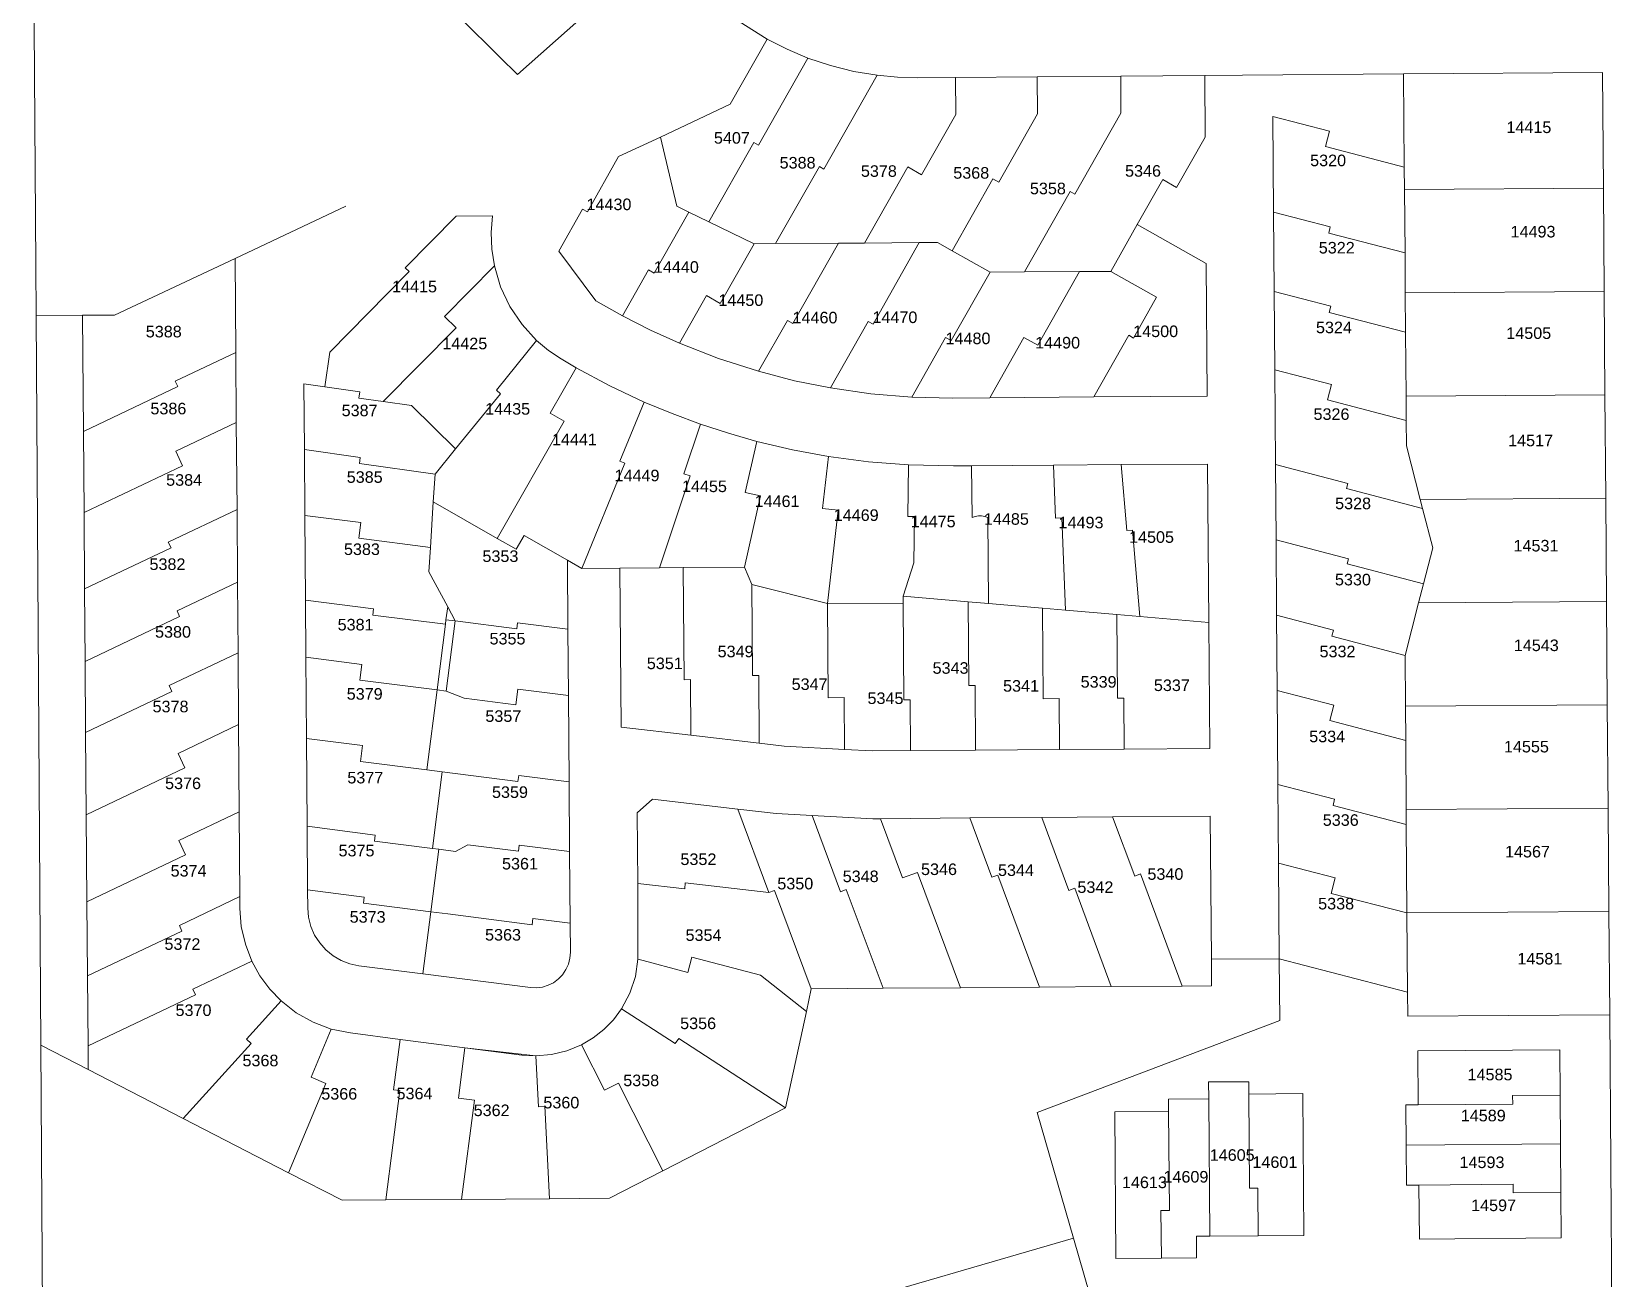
# Model space of a CAD drawing. Header units: feet. Extents: x 865220 to 2843432, y -2240498 to 970288.
# Drawn here: x 2838620 to 2839647, y 962533 to 963342 of the extents above; entities that cross this region are included whole.
import ezdxf
from ezdxf.enums import TextEntityAlignment as Align

# ---------------------------------------------------------------- set-up
doc = ezdxf.new("R2010")
doc.units = ezdxf.units.FT
doc.header["$LTSCALE"] = 0.015
doc.header["$MEASUREMENT"] = 0
doc.layers.add('Dakota County Addresses', color=7, linetype='Continuous')
doc.layers.add('Dakota County Parcels', color=7, linetype='Continuous')
doc.styles.add('Dimensions 100', font='arial.ttf')

# ---------------------------------------------------------------- blocks, each defined once
blk = doc.blocks.new('ACMAP_ANN_TEMPLATE_Dakota County Addresses')
at = {"layer": 'Dakota County Addresses', "style": 'Dimensions 100'}
blk.add_attdef('DakotaCountyAddress', text='', height=50, dxfattribs=at).set_placement((0, 0), align=Align.CENTER)

msp = doc.modelspace()

# ---------------------------------------------------------------- linework, layer by layer
at = {"layer": 'Dakota County Parcels', "lineweight": 5, "ltscale": 100}
for p, q in [((2838935.3, 963313.9), (2838975.2, 963349.2)), ((2839073.3, 963294.7), (2839097.2, 963336.9)), ((2839091.7, 963268.1), (2839123.7, 963324.6)), ((2839134.1, 963252.6), (2839168.7, 963313.5)), ((2839219.4, 963312.1), (2839272.3, 963312.5)), ((2839272.3, 963312.5), (2839326.5, 963312.9)), ((2839272.5, 963288.5), (2839272.3, 963312.5)), ((2839326.5, 963312.9), (2839381, 963313.3)), ((2839326.7, 963288.9), (2839326.5, 963312.9)), ((2839381.3, 963273.3), (2839381, 963313.3)), ((2839510, 963314.3), (2839639, 963315.2)), ((2839510.4, 963253.9), (2839510, 963314.3)), ((2839639.5, 963240.3), (2839639, 963315.2)), ((2839195, 963311.9), (2839219.4, 963312.1)), ((2839219.6, 963288.1), (2839219.4, 963312.1)), ((2839028.1, 963273.4), (2839073.3, 963294.7)), ((2839197.4, 963249), (2839219.6, 963288.1)), ((2839247.4, 963244.1), (2839272.5, 963288.5)), ((2839296.8, 963236.3), (2839326.7, 963288.9)), ((2839425.2, 963286.7), (2839462, 963277.2)), ((2839425.7, 963224.7), (2839425.2, 963286.7)), ((2839000.9, 963260.7), (2839028.1, 963273.4)), ((2839028.1, 963273.4), (2839038.8, 963228.5)), ((2839362.8, 963240.7), (2839381.3, 963273.3)), ((2839462, 963277.2), (2839459.4, 963267.2)), ((2839059.5, 963218.4), (2839088.6, 963269.8)), ((2839088.6, 963269.8), (2839091.7, 963268.1)), ((2839459.4, 963267.2), (2839510.4, 963253.9)), ((2838980.7, 963225), (2839000.9, 963260.7)), ((2839102.7, 963204.3), (2839131.1, 963254.3)), ((2839131.1, 963254.3), (2839134.1, 963252.6)), ((2839160.4, 963204.7), (2839188.4, 963254.1)), ((2839188.4, 963254.1), (2839197.4, 963249)), ((2839510.5, 963239.3), (2839510.4, 963253.9)), ((2839217.3, 963199.7), (2839243.7, 963246.2)), ((2839243.7, 963246.2), (2839247.4, 963244.1)), ((2839337.3, 963216.7), (2839353.8, 963245.8)), ((2839353.8, 963245.8), (2839362.8, 963240.7)), ((2839264.2, 963185.9), (2839293.8, 963238)), ((2839293.8, 963238), (2839296.8, 963236.3)), ((2839510.5, 963239.3), (2839639.5, 963240.3)), ((2839510.9, 963198.3), (2839510.5, 963239.3)), ((2839640, 963173.3), (2839639.5, 963240.3)), ((2838752.2, 963194.7), (2838824.1, 963228.5)), ((2838862.6, 963188.7), (2838895.6, 963222.2)), ((2838895.6, 963222.2), (2838919.2, 963222.3)), ((2838962.1, 963199.3), (2838977.6, 963226.7)), ((2838977.6, 963226.7), (2838980.7, 963225)), ((2839023.9, 963185.2), (2839046.4, 963224.8)), ((2839038.8, 963228.5), (2839046.4, 963224.8)), ((2839046.4, 963224.8), (2839059.5, 963218.4)), ((2839426, 963173.2), (2839425.7, 963224.7)), ((2839425.7, 963224.7), (2839462.4, 963215.2)), ((2839059.5, 963218.4), (2839088.8, 963204.2)), ((2839320.1, 963186.3), (2839337.3, 963216.7)), ((2839337.3, 963216.7), (2839381.9, 963191.4)), ((2839462.4, 963215.2), (2839461.4, 963211.1)), ((2839461.4, 963211.1), (2839510.9, 963198.3)), ((2839066.9, 963165.5), (2839088.8, 963204.2)), ((2839088.8, 963204.2), (2839102.7, 963204.3)), ((2839102.7, 963204.3), (2839143.6, 963204.6)), ((2839114, 963152.4), (2839143.6, 963204.6)), ((2839143.6, 963204.6), (2839160.4, 963204.7)), ((2839160.4, 963204.7), (2839195.9, 963205)), ((2839165.9, 963152), (2839195.9, 963205)), ((2839195.9, 963205), (2839207.8, 963205.1)), ((2839207.8, 963205.1), (2839217.3, 963199.7)), ((2839217.3, 963199.7), (2839241.8, 963185.8)), ((2838674.1, 963158), (2838752.2, 963194.7)), ((2838752.7, 963133.8), (2838752.2, 963194.7)), ((2838888.1, 963157.1), (2838920.4, 963189.8)), ((2838962.1, 963199.3), (2838986.2, 963167.3)), ((2839382.6, 963105.4), (2839381.9, 963191.4)), ((2839511, 963172.3), (2839510.9, 963198.3)), ((2838850.8, 963171.7), (2838865.1, 963186.2)), ((2838865.1, 963186.2), (2838862.6, 963188.7)), ((2839003.4, 963157.5), (2839020.3, 963187.2)), ((2839020.3, 963187.2), (2839023.9, 963185.2)), ((2839216.6, 963141.4), (2839241.8, 963185.8)), ((2839241.8, 963185.8), (2839264.2, 963185.9)), ((2839264.2, 963185.9), (2839299.9, 963186.2)), ((2839272.8, 963138.4), (2839299.9, 963186.2)), ((2839299.9, 963186.2), (2839320.1, 963186.3)), ((2839320.1, 963186.3), (2839349.8, 963169.5)), ((2838850.8, 963171.7), (2838813.6, 963134)), ((2839040.4, 963139.7), (2839057.9, 963170.6)), ((2839057.9, 963170.6), (2839066.9, 963165.5)), ((2839334.8, 963143.1), (2839349.8, 963169.5)), ((2839426, 963173.2), (2839462.8, 963163.7)), ((2839426.4, 963122.5), (2839426, 963173.2)), ((2839511, 963172.3), (2839640, 963173.3)), ((2839511.2, 963146.8), (2839511, 963172.3)), ((2839640.5, 963106.3), (2839640, 963173.3)), ((2838986.2, 963167.3), (2839003.4, 963157.5)), ((2839461.8, 963159.6), (2839462.8, 963163.7)), ((2839461.8, 963159.6), (2839511.2, 963146.8)), ((2838623.2, 963157.7), (2838653.3, 963157.9)), ((2838626.2, 962684.6), (2838623.2, 963157.7)), ((2838653.3, 963157.9), (2838674.1, 963158)), ((2838653.9, 963082.4), (2838653.3, 963157.9)), ((2838848.3, 963101.9), (2838895.5, 963149.8)), ((2838895.5, 963149.8), (2838888.1, 963157.1)), ((2839091.7, 963121.5), (2839110.4, 963154.5)), ((2839110.4, 963154.5), (2839114, 963152.4)), ((2839138.4, 963110.7), (2839162.8, 963153.7)), ((2839162.8, 963153.7), (2839165.9, 963152)), ((2838921.7, 963109.2), (2838947.8, 963141.4)), ((2839191, 963104.8), (2839213, 963143.5)), ((2839213, 963143.5), (2839216.6, 963141.4)), ((2839241.6, 963104.3), (2839263.8, 963143.5)), ((2839263.8, 963143.5), (2839272.8, 963138.4)), ((2839309.1, 963104.9), (2839331.8, 963144.9)), ((2839331.8, 963144.9), (2839334.8, 963143.1)), ((2839511.6, 963105.3), (2839511.2, 963146.8)), ((2838713.4, 963115.2), (2838752.7, 963133.8)), ((2838753, 963088.3), (2838752.7, 963133.8)), ((2838810.5, 963111.4), (2838813.6, 963134)), ((2838963.6, 963129.5), (2838973.5, 963123.7)), ((2838956.6, 963094.3), (2838973.5, 963123.7)), ((2839426.4, 963122.5), (2839463.2, 963113)), ((2839426.9, 963061), (2839426.4, 963122.5)), ((2838653.9, 963082.4), (2838715.2, 963111.6)), ((2838715.2, 963111.6), (2838713.4, 963115.2)), ((2838796.9, 963113.3), (2838810.5, 963111.4)), ((2838797.2, 963070.8), (2838796.9, 963113.3)), ((2838810.5, 963111.4), (2838833.2, 963108.2)), ((2838833.2, 963108.2), (2838832.6, 963104.1)), ((2838924.4, 963107), (2838921.7, 963109.2)), ((2839463.2, 963113), (2839460.6, 963103)), ((2838832.6, 963104.1), (2838848.3, 963101.9)), ((2838848.3, 963101.9), (2838866.7, 963099.3)), ((2838866.7, 963099.3), (2838895.2, 963071.2)), ((2838895.2, 963071.2), (2838924.4, 963107)), ((2839001.8, 963063.2), (2839017.5, 963101.6)), ((2839191, 963104.8), (2839217.7, 963104.2)), ((2839217.7, 963104.2), (2839241.6, 963104.3)), ((2839241.6, 963104.3), (2839309.1, 963104.9)), ((2839309.1, 963104.9), (2839382.6, 963105.4)), ((2839460.6, 963103), (2839511.7, 963089.7)), ((2839511.6, 963105.3), (2839640.5, 963106.3)), ((2839511.7, 963089.7), (2839511.6, 963105.3)), ((2839641, 963039.3), (2839640.5, 963106.3)), ((2838713.8, 963069.7), (2838753, 963088.3)), ((2838753.5, 963031.9), (2838753, 963088.3)), ((2838922.1, 963013.2), (2838965.6, 963089.1)), ((2838965.6, 963089.1), (2838956.6, 963094.3)), ((2839043.3, 963055), (2839054, 963087.3)), ((2839511.8, 963073.2), (2839511.7, 963089.7)), ((2838654.3, 963029.9), (2838653.9, 963082.4)), ((2838718.2, 963060.3), (2838713.8, 963069.7)), ((2838797.5, 963028.1), (2838797.2, 963070.8)), ((2838797.2, 963070.8), (2838833.4, 963065.7)), ((2838895.2, 963071.2), (2838882, 963054.9)), ((2839083, 963043), (2839090.5, 963076.1)), ((2839133.1, 963032.6), (2839137, 963066.3)), ((2839511.8, 963073.2), (2839520.8, 963038.4)), ((2838654.3, 963029.9), (2838718.2, 963060.3)), ((2838833.4, 963065.7), (2838832.9, 963061.7)), ((2838832.9, 963061.7), (2838882, 963054.9)), ((2838977, 962993.7), (2839005, 963061.9)), ((2839005, 963061.9), (2839001.8, 963063.2)), ((2839188.5, 963027.3), (2839189, 963060.8)), ((2839189, 963060.8), (2839218, 963060.2)), ((2839218, 963060.2), (2839229.8, 963060.3)), ((2839229.8, 963060.3), (2839282.9, 963060.7)), ((2839230.1, 963026.8), (2839229.8, 963060.3)), ((2839282.9, 963060.7), (2839326.9, 963061)), ((2839284.2, 963026.3), (2839282.9, 963060.7)), ((2839326.9, 963061), (2839382.9, 963061.4)), ((2839330.6, 963018.2), (2839326.9, 963061)), ((2839383.7, 962958.7), (2839382.9, 963061.4)), ((2839426.9, 963061), (2839473.8, 963048.8)), ((2839427.3, 963012.2), (2839426.9, 963061)), ((2838882, 963054.9), (2838880.8, 963036.9)), ((2839027.5, 962994), (2839047.3, 963053.7)), ((2839047.3, 963053.7), (2839043.3, 963055)), ((2839472.9, 963045.5), (2839473.8, 963048.8)), ((2838878.9, 963007.3), (2838880.8, 963036.9)), ((2838880.8, 963036.9), (2838922.1, 963013.2)), ((2839082.5, 962994.5), (2839093, 963040.7)), ((2839083, 963043), (2839093, 963040.7)), ((2839472.9, 963045.5), (2839522.3, 963032.6)), ((2839520.8, 963038.4), (2839641, 963039.3)), ((2839520.8, 963038.4), (2839522.3, 963032.6)), ((2839641.5, 962972.3), (2839641, 963039.3)), ((2838654.6, 962980.4), (2838654.3, 963029.9)), ((2838708.9, 963010.7), (2838753.5, 963031.9)), ((2838753.8, 962984.9), (2838753.5, 963031.9)), ((2838797.5, 963028.1), (2838833.7, 963023.5)), ((2838797.9, 962973.1), (2838797.5, 963028.1)), ((2839133.1, 963032.6), (2839143.4, 963031.4)), ((2839143.4, 963031.4), (2839136.5, 962970.9)), ((2839192.7, 963027.3), (2839188.5, 963027.3)), ((2839192.3, 962997.3), (2839192.7, 963027.3)), ((2839240.8, 962971), (2839240.4, 963026.8)), ((2839288.4, 963026.4), (2839284.2, 963026.3)), ((2839290.7, 962966.7), (2839288.4, 963026.4)), ((2839522.3, 963032.6), (2839529, 963007)), ((2838833.7, 963023.5), (2838832.4, 963013.3)), ((2838934.6, 963006.1), (2838939.7, 963015)), ((2838939.7, 963015), (2838967.8, 962999)), ((2839330.6, 963018.2), (2839334.1, 963018.5)), ((2839338.9, 962962.6), (2839334.1, 963018.5)), ((2838654.6, 962980.4), (2838710.7, 963007.1)), ((2838710.7, 963007.1), (2838708.9, 963010.7)), ((2838832.4, 963013.3), (2838878.9, 963007.3)), ((2838877.9, 962991.4), (2838878.9, 963007.3)), ((2838922.1, 963013.2), (2838934.6, 963006.1)), ((2839427.3, 963012.2), (2839474.2, 963000)), ((2839427.6, 962963.3), (2839427.3, 963012.2)), ((2839529, 963007), (2839522.9, 962983.7)), ((2838968.1, 962954.4), (2838967.8, 962999)), ((2838967.8, 962999), (2838977, 962993.7)), ((2839042.9, 962994.2), (2839082.5, 962994.5)), ((2839082.5, 962994.5), (2839087.4, 962983.2)), ((2839185.4, 962975.7), (2839192.3, 962997.3)), ((2839474.2, 963000), (2839473.3, 962996.6)), ((2839473.3, 962996.6), (2839522.9, 962983.7)), ((2838714.6, 962966.2), (2838753.8, 962984.9)), ((2838754.2, 962938.9), (2838753.8, 962984.9)), ((2838877.9, 962991.4), (2838890.1, 962968.7)), ((2838977, 962993.7), (2839001.8, 962993.9)), ((2839001.8, 962993.9), (2839027.5, 962994)), ((2839002.6, 962890.8), (2839001.8, 962993.9)), ((2839027.5, 962994), (2839042.9, 962994.2)), ((2839043.5, 962921.5), (2839042.9, 962994.2)), ((2838655, 962933.4), (2838654.6, 962980.4)), ((2839087.8, 962924.3), (2839087.4, 962983.2)), ((2839087.4, 962983.2), (2839136.5, 962970.9)), ((2839185.4, 962971.2), (2839185.4, 962975.7)), ((2839185.4, 962975.7), (2839227.7, 962972.1)), ((2839519.7, 962971.4), (2839522.9, 962983.7)), ((2838716.3, 962962.6), (2838714.6, 962966.2)), ((2838798.2, 962936.1), (2838797.9, 962973.1)), ((2838797.9, 962973.1), (2838842, 962967.5)), ((2838842, 962967.5), (2838841.6, 962963.5)), ((2838841.6, 962963.5), (2838888.7, 962957.5)), ((2838889, 962960.4), (2838890.1, 962968.7)), ((2838890.1, 962968.7), (2838894.9, 962959.7)), ((2839136.5, 962970.9), (2839185.4, 962971.2)), ((2839136.9, 962909.9), (2839136.5, 962970.9)), ((2839185.9, 962908.5), (2839185.4, 962971.2)), ((2839227.7, 962972.1), (2839240.8, 962971)), ((2839228.1, 962917.9), (2839227.7, 962972.1)), ((2839240.8, 962971), (2839275.9, 962968)), ((2839276.3, 962909.2), (2839275.9, 962968)), ((2839275.9, 962968), (2839290.7, 962966.7)), ((2839290.7, 962966.7), (2839324.1, 962963.8)), ((2839324.5, 962909.6), (2839324.1, 962963.8)), ((2839324.1, 962963.8), (2839338.9, 962962.6)), ((2839510.9, 962937.3), (2839519.7, 962971.4)), ((2839519.7, 962971.4), (2839641.5, 962972.3)), ((2839642, 962905.3), (2839641.5, 962972.3)), ((2838655, 962933.4), (2838716.3, 962962.6)), ((2838883.2, 962914.9), (2838888.7, 962957.5)), ((2838888.7, 962957.5), (2838889, 962960.4)), ((2838889, 962960.4), (2838894.9, 962959.7)), ((2838889.1, 962914.1), (2838894.9, 962959.7)), ((2838894.9, 962959.7), (2838934.9, 962954.6)), ((2838934.9, 962954.6), (2838935.4, 962958.5)), ((2838935.4, 962958.5), (2838968.1, 962954.4)), ((2838968.5, 962911.4), (2838968.1, 962954.4)), ((2839338.9, 962962.6), (2839383.7, 962958.7)), ((2839384.3, 962877), (2839383.7, 962958.7)), ((2839428, 962914.6), (2839427.6, 962963.3)), ((2839427.6, 962963.3), (2839464.4, 962953.7)), ((2839464.4, 962953.7), (2839463.4, 962949.7)), ((2839463.4, 962949.7), (2839510.9, 962937.3)), ((2838655.3, 962887.4), (2838655, 962933.4)), ((2838709.6, 962917.7), (2838754.2, 962938.9)), ((2838754.5, 962892.4), (2838754.2, 962938.9)), ((2838798.2, 962936.1), (2838834.4, 962931.5)), ((2838798.6, 962883.4), (2838798.2, 962936.1)), ((2839511.1, 962904.3), (2839510.9, 962937.3)), ((2838834.4, 962931.5), (2838833.1, 962921.3)), ((2839091.8, 962924.3), (2839087.8, 962924.3)), ((2839092.1, 962880.4), (2839091.8, 962924.3)), ((2838655.3, 962887.4), (2838711.3, 962914)), ((2838711.3, 962914), (2838709.6, 962917.7)), ((2838833.1, 962921.3), (2838883.2, 962914.9)), ((2838876.6, 962863.1), (2838883.2, 962914.9)), ((2838883.2, 962914.9), (2838889.1, 962914.1)), ((2838889.1, 962914.1), (2838900.7, 962909.6)), ((2838934.4, 962905.3), (2838935.7, 962915.5)), ((2838935.7, 962915.5), (2838968.5, 962911.4)), ((2839047.5, 962921.6), (2839043.5, 962921.5)), ((2839047.5, 962921.6), (2839047.7, 962885.5)), ((2839232.1, 962917.9), (2839228.1, 962917.9)), ((2839232.4, 962875.9), (2839232.1, 962917.9)), ((2839428, 962914.6), (2839464.8, 962905)), ((2839428.5, 962853.6), (2839428, 962914.6)), ((2838900.7, 962909.6), (2838934.4, 962905.3)), ((2838968.9, 962855.4), (2838968.5, 962911.4)), ((2839147.3, 962910), (2839136.9, 962909.9)), ((2839147.5, 962876.4), (2839147.3, 962910)), ((2839189.9, 962908.6), (2839185.9, 962908.5)), ((2839190.2, 962875.6), (2839189.9, 962908.6)), ((2839286.6, 962909.3), (2839276.3, 962909.2)), ((2839286.9, 962876.3), (2839286.6, 962909.3)), ((2839328.5, 962909.6), (2839324.5, 962909.6)), ((2839328.8, 962876.6), (2839328.5, 962909.6)), ((2839464.8, 962905), (2839462.2, 962895)), ((2839511.1, 962904.3), (2839642, 962905.3)), ((2839511.3, 962882.2), (2839511.1, 962904.3)), ((2839642.5, 962838.3), (2839642, 962905.3)), ((2838715.3, 962873.7), (2838754.5, 962892.4)), ((2838754.9, 962835.9), (2838754.5, 962892.4)), ((2839462.2, 962895), (2839511.3, 962882.2)), ((2838655.7, 962834), (2838655.3, 962887.4)), ((2838798.6, 962883.4), (2838834.8, 962878.8)), ((2838799, 962826.5), (2838798.6, 962883.4)), ((2839002.6, 962890.8), (2839047.7, 962885.5)), ((2839047.7, 962885.5), (2839092.1, 962880.4)), ((2839511.6, 962837.3), (2839511.3, 962882.2)), ((2838719.7, 962864.4), (2838715.3, 962873.7)), ((2838834.8, 962878.8), (2838833.5, 962868.6)), ((2839092.1, 962880.4), (2839108.3, 962878.5)), ((2839108.3, 962878.5), (2839147.5, 962876.4)), ((2839147.5, 962876.4), (2839165.4, 962875.4)), ((2839165.4, 962875.4), (2839190.2, 962875.6)), ((2839190.2, 962875.6), (2839232.4, 962875.9)), ((2839232.4, 962875.9), (2839286.9, 962876.3)), ((2839286.9, 962876.3), (2839328.8, 962876.6)), ((2839328.8, 962876.6), (2839384.3, 962877)), ((2838655.7, 962834), (2838719.7, 962864.4)), ((2838833.5, 962868.6), (2838876.6, 962863.1)), ((2838876.6, 962863.1), (2838886.5, 962861.8)), ((2838880.2, 962812.1), (2838886.5, 962861.8)), ((2838886.5, 962861.8), (2838935.7, 962855.6)), ((2838935.7, 962855.6), (2838936.2, 962859.5)), ((2838936.2, 962859.5), (2838968.9, 962855.4)), ((2838969.2, 962810.1), (2838968.9, 962855.4)), ((2839428.5, 962853.6), (2839465.2, 962844)), ((2839428.8, 962802.6), (2839428.5, 962853.6)), ((2839013, 962835.3), (2839022.9, 962844.1)), ((2839022.9, 962844.1), (2839078.2, 962837.7)), ((2839465.2, 962844), (2839464.2, 962840)), ((2838656.2, 962777.5), (2838655.7, 962834)), ((2838715.7, 962817.2), (2838754.9, 962835.9)), ((2838755.4, 962780.9), (2838754.9, 962835.9)), ((2839013.3, 962789.5), (2839013, 962835.3)), ((2839078.2, 962837.7), (2839103.2, 962834.8)), ((2839078.2, 962837.7), (2839098.4, 962783.5)), ((2839103.2, 962834.8), (2839126.5, 962833.5)), ((2839126.5, 962833.5), (2839144.9, 962784.1)), ((2839126.5, 962833.5), (2839165.7, 962831.4)), ((2839165.7, 962831.4), (2839170.7, 962831.4)), ((2839170.7, 962831.4), (2839228.7, 962831.9)), ((2839170.7, 962831.4), (2839185, 962793)), ((2839228.7, 962831.9), (2839275.3, 962832.2)), ((2839228.7, 962831.9), (2839243, 962793.5)), ((2839275.3, 962832.2), (2839321.3, 962832.6)), ((2839275.3, 962832.2), (2839292.9, 962784.9)), ((2839321.3, 962832.6), (2839384.6, 962833)), ((2839321.3, 962832.6), (2839335.6, 962794.2)), ((2839385.3, 962740.3), (2839384.6, 962833)), ((2839464.2, 962840), (2839511.7, 962827.6)), ((2839511.6, 962837.3), (2839642.5, 962838.3)), ((2839511.7, 962827.6), (2839511.6, 962837.3)), ((2839643.1, 962771.3), (2839642.5, 962838.3)), ((2838799, 962826.5), (2838843.1, 962820.8)), ((2838799.3, 962785.3), (2838799, 962826.5)), ((2838843.1, 962820.8), (2838842.6, 962816.9)), ((2839512.1, 962770.3), (2839511.7, 962827.6)), ((2838720.1, 962807.9), (2838715.7, 962817.2)), ((2838842.6, 962816.9), (2838880.2, 962812.1)), ((2838879.1, 962771.1), (2838884.3, 962811.6)), ((2838880.2, 962812.1), (2838884.3, 962811.6)), ((2838884.3, 962811.6), (2838895.2, 962810.2)), ((2838895.2, 962810.2), (2838903.2, 962814.4)), ((2838903.2, 962814.4), (2838936, 962810.3)), ((2838936, 962810.3), (2838936.5, 962814.2)), ((2838936.5, 962814.2), (2838969.2, 962810.1)), ((2838969.6, 962763.6), (2838969.2, 962810.1)), ((2838656.2, 962777.5), (2838720.1, 962807.9)), ((2839428.8, 962802.6), (2839465.6, 962793)), ((2839429.3, 962740.6), (2839428.8, 962802.6)), ((2839013.3, 962789.5), (2839043.8, 962785.9)), ((2839013.5, 962740.3), (2839013.3, 962789.5)), ((2839043.8, 962785.9), (2839044.2, 962789.9)), ((2839044.2, 962789.9), (2839098.4, 962783.5)), ((2839185, 962793), (2839194.7, 962796.6)), ((2839194.7, 962796.6), (2839222.6, 962721.8)), ((2839243, 962793.5), (2839246.8, 962794.9)), ((2839246.8, 962794.9), (2839273.8, 962722.2)), ((2839335.6, 962794.2), (2839339.4, 962795.6)), ((2839339.4, 962795.6), (2839366.4, 962722.9)), ((2839465.6, 962793), (2839463, 962783)), ((2838716.1, 962762.2), (2838755.4, 962780.9)), ((2838755.4, 962773.2), (2838755.4, 962780.9)), ((2838799.3, 962785.3), (2838836, 962780.6)), ((2838799.4, 962773.5), (2838799.3, 962785.3)), ((2838836, 962780.6), (2838835.5, 962776.6)), ((2839098.4, 962783.5), (2839102.1, 962784.9)), ((2839102.1, 962784.9), (2839125.9, 962721.1)), ((2839144.9, 962784.1), (2839148.6, 962785.5)), ((2839148.6, 962785.5), (2839172.5, 962721.5)), ((2839292.9, 962784.9), (2839296.7, 962786.3)), ((2839296.7, 962786.3), (2839320.4, 962722.6)), ((2839463, 962783), (2839512.1, 962770.3)), ((2838656.5, 962729.5), (2838656.2, 962777.5)), ((2838835.5, 962776.6), (2838879.1, 962771.1)), ((2838874, 962730.8), (2838879.1, 962771.1)), ((2838879.1, 962771.1), (2838890.1, 962769.7)), ((2838890.1, 962769.7), (2838944.8, 962762.7)), ((2839512.1, 962770.3), (2839643.1, 962771.3)), ((2839512.5, 962719), (2839512.1, 962770.3)), ((2839643.6, 962704.3), (2839643.1, 962771.3)), ((2838656.5, 962729.5), (2838717.8, 962758.6)), ((2838717.8, 962758.6), (2838716.1, 962762.2)), ((2838944.8, 962762.7), (2838945.3, 962766.7)), ((2838945.3, 962766.7), (2838969.6, 962763.6)), ((2838969.7, 962744.8), (2838969.6, 962763.6)), ((2838724.8, 962720.8), (2838763.1, 962739)), ((2839013.6, 962740.3), (2839045.8, 962731.7)), ((2839045.8, 962731.7), (2839048.4, 962741.7)), ((2839048.4, 962741.7), (2839092.9, 962729.9)), ((2839385.3, 962740.3), (2839429.3, 962740.6)), ((2839385.4, 962723.1), (2839385.3, 962740.3)), ((2839429.3, 962740.6), (2839512.5, 962719)), ((2839429.6, 962700.6), (2839429.3, 962740.6)), ((2838656.9, 962684.1), (2838656.5, 962729.5)), ((2838832.6, 962736.1), (2838874, 962730.8)), ((2838874, 962730.8), (2838943.8, 962721.9)), ((2839092.9, 962729.9), (2839122.7, 962706.5)), ((2838656.9, 962684.1), (2838726.5, 962717.2)), ((2838726.5, 962717.2), (2838724.8, 962720.8)), ((2839122.7, 962706.5), (2839125.9, 962721.1)), ((2839125.9, 962721.1), (2839172.5, 962721.5)), ((2839172.5, 962721.5), (2839222.6, 962721.8)), ((2839222.6, 962721.8), (2839273.8, 962722.2)), ((2839273.8, 962722.2), (2839320.4, 962722.6)), ((2839320.4, 962722.6), (2839366.4, 962722.9)), ((2839366.4, 962722.9), (2839385.4, 962723.1)), ((2839512.6, 962703.3), (2839512.5, 962719)), ((2838759.6, 962688.4), (2838782.1, 962713.3)), ((2839002.9, 962708.2), (2839037.7, 962685.6)), ((2839109.1, 962644), (2839122.7, 962706.5)), ((2839272.4, 962641), (2839429.6, 962700.6)), ((2839512.6, 962703.3), (2839643.6, 962704.3)), ((2839646.6, 962297.4), (2839643.6, 962704.3)), ((2838762.6, 962685.7), (2838759.6, 962688.4)), ((2838801.5, 962663.8), (2838814.6, 962695)), ((2838814.6, 962695), (2838827, 962692.5)), ((2838827, 962692.5), (2838859.2, 962688.3)), ((2838855, 962655.6), (2838859.2, 962688.3)), ((2838859.2, 962688.3), (2838901.3, 962682.9)), ((2839037.7, 962685.6), (2839039.9, 962689)), ((2839039.9, 962689), (2839109.1, 962644)), ((2838626.2, 962684.6), (2838657, 962668.8)), ((2838627.3, 962509.6), (2838626.2, 962684.6)), ((2838657, 962668.8), (2838656.9, 962684.1)), ((2838718.6, 962637.1), (2838762.6, 962685.7)), ((2838897.1, 962650.2), (2838901.3, 962682.9)), ((2838901.3, 962682.9), (2838938.2, 962678.2)), ((2838901.3, 962682.9), (2838947.2, 962677.7)), ((2838938.2, 962678.2), (2838947.2, 962677.7)), ((2838947.2, 962677.7), (2838949, 962644.7)), ((2838976.8, 962684.8), (2838991.7, 962655.4)), ((2839519.2, 962680.9), (2839611.2, 962681.6)), ((2839519.5, 962645.9), (2839519.2, 962680.9)), ((2839611.4, 962652.1), (2839611.2, 962681.6)), ((2838657, 962668.8), (2838718.6, 962637.1)), ((2838786.9, 962601.9), (2838811.1, 962659.8)), ((2838811.1, 962659.8), (2838801.5, 962663.8)), ((2838859, 962655.1), (2838855, 962655.6)), ((2838991.7, 962655.4), (2839000.9, 962660)), ((2839000.9, 962660), (2839029.6, 962603.1)), ((2839383.5, 962660.8), (2839409.5, 962660.9)), ((2839383.6, 962649.8), (2839383.5, 962660.8)), ((2839409.6, 962652.9), (2839409.5, 962660.9)), ((2838850, 962584.2), (2838859, 962655.1)), ((2838907.4, 962648.9), (2838897.1, 962650.2)), ((2838899.1, 962584.6), (2838907.4, 962648.9)), ((2839357.6, 962649.6), (2839383.6, 962649.8)), ((2839357.6, 962641.6), (2839357.6, 962649.6)), ((2839384.3, 962560.8), (2839383.6, 962649.8)), ((2839409.6, 962652.9), (2839444.6, 962653.2)), ((2839410, 962591.8), (2839409.6, 962652.9)), ((2839445.2, 962561.2), (2839444.6, 962653.2)), ((2839511.5, 962645.8), (2839519.5, 962645.9)), ((2839511.7, 962619.8), (2839511.5, 962645.8)), ((2839519.5, 962645.9), (2839580.7, 962646.4)), ((2839580.6, 962651.9), (2839611.4, 962652.1)), ((2839580.7, 962646.4), (2839580.6, 962651.9)), ((2839611.7, 962620.6), (2839611.4, 962652.1)), ((2838718.6, 962637.1), (2838786.9, 962601.9)), ((2838949, 962644.7), (2838953, 962645)), ((2838953, 962645), (2838956.2, 962585)), ((2839029.6, 962603.1), (2839109.1, 962644)), ((2839272.4, 962641), (2839296, 962559.4)), ((2839322.7, 962641.3), (2839357.6, 962641.6)), ((2839323.4, 962546.3), (2839322.7, 962641.3)), ((2839358.1, 962577.4), (2839357.6, 962641.6)), ((2839511.7, 962619.8), (2839611.7, 962620.6)), ((2839511.9, 962593.8), (2839511.7, 962619.8)), ((2839611.9, 962589.1), (2839611.7, 962620.6)), ((2838786.9, 962601.9), (2838821.6, 962584)), ((2838995.1, 962585.3), (2839029.6, 962603.1)), ((2839519.9, 962593.9), (2839581.1, 962594.4)), ((2839581.1, 962594.4), (2839581.1, 962588.9)), ((2838821.6, 962584), (2838850, 962584.2)), ((2838850, 962584.2), (2838899.1, 962584.6)), ((2838899.1, 962584.6), (2838956.2, 962585)), ((2838956.2, 962585), (2838995.1, 962585.3)), ((2839415.5, 962591.8), (2839410, 962591.8)), ((2839415.7, 962561), (2839415.5, 962591.8)), ((2839511.9, 962593.8), (2839519.9, 962593.9)), ((2839520.2, 962558.9), (2839519.9, 962593.9)), ((2839581.1, 962588.9), (2839611.9, 962589.1)), ((2839612.1, 962559.6), (2839611.9, 962589.1)), ((2839352.6, 962577.4), (2839358.1, 962577.4)), ((2839352.9, 962546.5), (2839352.6, 962577.4)), ((2839041.7, 962485.7), (2839296, 962559.4)), ((2839296, 962559.4), (2839349.4, 962375)), ((2839375.6, 962560.7), (2839384.3, 962560.8)), ((2839375.7, 962546.7), (2839375.6, 962560.7)), ((2839384.3, 962560.8), (2839415.7, 962561)), ((2839415.7, 962561), (2839445.2, 962561.2)), ((2839520.2, 962558.9), (2839612.1, 962559.6)), ((2839323.4, 962546.3), (2839352.9, 962546.5)), ((2839352.9, 962546.5), (2839375.7, 962546.7))]:
    msp.add_line(p, q, dxfattribs=at)
for points in [[(2838623.2, 963157.7), (2838623, 963190.1), (2838620.3, 963593.5)], [(2839053.9, 963369.4), (2839069.3, 963355.6), (2839079.1, 963348.3), (2839097.2, 963336.9)], [(2838898.2, 963350.6), (2838923.9, 963325.1), (2838935.3, 963313.9)], [(2839097.2, 963336.9), (2839110.3, 963330.3), (2839123.7, 963324.6)], [(2839123.7, 963324.6), (2839138.4, 963319.7), (2839153.4, 963316), (2839168.7, 963313.5)], [(2839168.7, 963313.5), (2839181.8, 963312.3), (2839195, 963311.9)], [(2839381, 963313.3), (2839405.4, 963313.5), (2839510, 963314.3)], [(2838919.2, 963222.3), (2838918.4, 963211.5), (2838918.8, 963200.6), (2838920.4, 963189.8)], [(2838920.4, 963189.8), (2838924.4, 963176.3), (2838930.4, 963163.5), (2838938.3, 963151.8), (2838947.8, 963141.4)], [(2839003.4, 963157.5), (2839021.7, 963148.2), (2839040.4, 963139.7)], [(2838947.8, 963141.4), (2838955.4, 963135.1), (2838963.6, 963129.5)], [(2839040.4, 963139.7), (2839065.7, 963129.8), (2839091.7, 963121.5)], [(2838973.5, 963123.7), (2838995.3, 963112.1), (2839017.5, 963101.6)], [(2839091.7, 963121.5), (2839114.9, 963115.4), (2839138.4, 963110.7)], [(2839138.4, 963110.7), (2839164.6, 963107), (2839191, 963104.8)], [(2839017.5, 963101.6), (2839035.6, 963094.1), (2839054, 963087.3)], [(2839054, 963087.3), (2839072.1, 963081.4), (2839090.5, 963076.1)], [(2839090.5, 963076.1), (2839113.6, 963070.7), (2839137, 963066.3)], [(2839137, 963066.3), (2839162.9, 963062.9), (2839189, 963060.8)], [(2839240.4, 963026.8), (2839238.4, 963027.4), (2839236.3, 963027.7), (2839234.2, 963027.7), (2839232.1, 963027.4), (2839230.1, 963026.8)], [(2838755.4, 962773.2), (2838756.3, 962761.5), (2838758.9, 962750), (2838763.1, 962739)], [(2838799.4, 962773.5), (2838799.9, 962767.5), (2838801.4, 962761.6), (2838803.8, 962756), (2838807.1, 962750.9), (2838811.1, 962746.4), (2838815.8, 962742.6), (2838821, 962739.5), (2838826.6, 962737.3), (2838832.6, 962736.1)], [(2838763.1, 962739), (2838768.3, 962729.6), (2838774.7, 962721), (2838782.1, 962713.3)], [(2838943.8, 962721.9), (2838947.7, 962721.7), (2838951.6, 962722.2), (2838955.3, 962723.4), (2838958.8, 962725.1), (2838961.9, 962727.5), (2838964.6, 962730.3), (2838966.8, 962733.6), (2838968.4, 962737.1), (2838969.4, 962740.9), (2838969.7, 962744.8)], [(2839002.9, 962708.2), (2839008.3, 962718.2), (2839011.8, 962729.1), (2839013.5, 962740.3)], [(2838782.1, 962713.3), (2838791.9, 962705.5), (2838802.9, 962699.4), (2838814.6, 962695)], [(2838976.8, 962684.8), (2838984.4, 962689.3), (2838991.4, 962694.8), (2838997.6, 962701.1), (2839002.9, 962708.2)], [(2838947.2, 962677.7), (2838957.4, 962678.5), (2838967.3, 962680.9), (2838976.8, 962684.8)]]:
    msp.add_lwpolyline(points, dxfattribs=at)

# ---------------------------------------------------------------- block references
at = {"layer": 'Dakota County Addresses', "lineweight": 5, "ltscale": 100, "xscale": 0.15, "yscale": 0.15, "zscale": 0.15}
for p, values in [((2839591.2, 963276), {'DakotaCountyAddress': '14415'}), ((2839074.4, 963269.1), {'DakotaCountyAddress': '5407'}), ((2839461, 963254.5), {'DakotaCountyAddress': '5320'}), ((2839117, 963253), {'DakotaCountyAddress': '5388'}), ((2839169.7, 963247.6), {'DakotaCountyAddress': '5378'}), ((2839229.6, 963246.4), {'DakotaCountyAddress': '5368'}), ((2839341, 963247.7), {'DakotaCountyAddress': '5346'}), ((2839279.3, 963236.3), {'DakotaCountyAddress': '5358'}), ((2838994.7, 963226), {'DakotaCountyAddress': '14430'}), ((2839593.9, 963208.3), {'DakotaCountyAddress': '14493'}), ((2839466.6, 963197.9), {'DakotaCountyAddress': '5322'}), ((2839038.4, 963185.4), {'DakotaCountyAddress': '14440'}), ((2838868.6, 963172.7), {'DakotaCountyAddress': '14415'}), ((2839080.2, 963163.9), {'DakotaCountyAddress': '14450'}), ((2839128.3, 963152.6), {'DakotaCountyAddress': '14460'}), ((2839180.1, 963152.8), {'DakotaCountyAddress': '14470'}), ((2838706, 963143.5), {'DakotaCountyAddress': '5388'}), ((2839349.2, 963143.7), {'DakotaCountyAddress': '14500'}), ((2839464.8, 963146.2), {'DakotaCountyAddress': '5324'}), ((2839591.1, 963142.5), {'DakotaCountyAddress': '14505'}), ((2838901.2, 963135.8), {'DakotaCountyAddress': '14425'}), ((2839227.5, 963139.1), {'DakotaCountyAddress': '14480'}), ((2839285.6, 963136.3), {'DakotaCountyAddress': '14490'}), ((2838709, 963093.6), {'DakotaCountyAddress': '5386'}), ((2838833, 963092.4), {'DakotaCountyAddress': '5387'}), ((2838929, 963093.4), {'DakotaCountyAddress': '14435'}), ((2839463.2, 963090), {'DakotaCountyAddress': '5326'}), ((2838972.3, 963073.6), {'DakotaCountyAddress': '14441'}), ((2839592.3, 963072.9), {'DakotaCountyAddress': '14517'}), ((2838836.3, 963049.2), {'DakotaCountyAddress': '5385'}), ((2839012.9, 963050.2), {'DakotaCountyAddress': '14449'}), ((2838719.2, 963047.3), {'DakotaCountyAddress': '5384'}), ((2839056.6, 963043.2), {'DakotaCountyAddress': '14455'}), ((2839103.7, 963033.5), {'DakotaCountyAddress': '14461'}), ((2839477.2, 963032.1), {'DakotaCountyAddress': '5328'}), ((2839155, 963024.5), {'DakotaCountyAddress': '14469'}), ((2839204.9, 963020.4), {'DakotaCountyAddress': '14475'}), ((2839252.4, 963022), {'DakotaCountyAddress': '14485'}), ((2839300.8, 963019.7), {'DakotaCountyAddress': '14493'}), ((2839346.5, 963010.3), {'DakotaCountyAddress': '14505'}), ((2838834.5, 963002.4), {'DakotaCountyAddress': '5383'}), ((2838924.3, 962997.9), {'DakotaCountyAddress': '5353'}), ((2839595.8, 963004.7), {'DakotaCountyAddress': '14531'}), ((2838708.4, 962992.7), {'DakotaCountyAddress': '5382'}), ((2839477.1, 962982.7), {'DakotaCountyAddress': '5330'}), ((2838712, 962948.8), {'DakotaCountyAddress': '5380'}), ((2838830.4, 962953.5), {'DakotaCountyAddress': '5381'}), ((2838928.9, 962944.4), {'DakotaCountyAddress': '5355'}), ((2839076.8, 962936.1), {'DakotaCountyAddress': '5349'}), ((2839467.1, 962936.1), {'DakotaCountyAddress': '5332'}), ((2839596, 962940.1), {'DakotaCountyAddress': '14543'}), ((2839030.9, 962928.4), {'DakotaCountyAddress': '5351'}), ((2839216.2, 962925.4), {'DakotaCountyAddress': '5343'}), ((2839124.8, 962914.9), {'DakotaCountyAddress': '5347'}), ((2839312.2, 962916.4), {'DakotaCountyAddress': '5339'}), ((2838836.3, 962908.6), {'DakotaCountyAddress': '5379'}), ((2839174, 962905.8), {'DakotaCountyAddress': '5345'}), ((2839261.9, 962913.8), {'DakotaCountyAddress': '5341'}), ((2839359.7, 962914.2), {'DakotaCountyAddress': '5337'}), ((2838710.4, 962900.4), {'DakotaCountyAddress': '5378'}), ((2838926.2, 962894.2), {'DakotaCountyAddress': '5357'}), ((2839460.4, 962881), {'DakotaCountyAddress': '5334'}), ((2839589.6, 962874.4), {'DakotaCountyAddress': '14555'}), ((2838836.7, 962854.3), {'DakotaCountyAddress': '5377'}), ((2838718.5, 962850.6), {'DakotaCountyAddress': '5376'}), ((2838930.5, 962844.9), {'DakotaCountyAddress': '5359'}), ((2839469.2, 962826.8), {'DakotaCountyAddress': '5336'}), ((2838831, 962807), {'DakotaCountyAddress': '5375'}), ((2839590.3, 962806.3), {'DakotaCountyAddress': '14567'}), ((2838722.1, 962793.9), {'DakotaCountyAddress': '5374'}), ((2838937, 962798.5), {'DakotaCountyAddress': '5361'}), ((2839052.7, 962801.4), {'DakotaCountyAddress': '5352'}), ((2839208.7, 962794.9), {'DakotaCountyAddress': '5346'}), ((2839258.6, 962794.3), {'DakotaCountyAddress': '5344'}), ((2839355.5, 962791.8), {'DakotaCountyAddress': '5340'}), ((2839115.5, 962785.6), {'DakotaCountyAddress': '5350'}), ((2839157.9, 962790.3), {'DakotaCountyAddress': '5348'}), ((2839310.1, 962783.3), {'DakotaCountyAddress': '5342'}), ((2839466.2, 962772.6), {'DakotaCountyAddress': '5338'}), ((2838838.2, 962764), {'DakotaCountyAddress': '5373'}), ((2838926, 962752.4), {'DakotaCountyAddress': '5363'}), ((2839056, 962752.2), {'DakotaCountyAddress': '5354'}), ((2838718.1, 962746.4), {'DakotaCountyAddress': '5372'}), ((2839598.3, 962736.9), {'DakotaCountyAddress': '14581'}), ((2838725.3, 962703.5), {'DakotaCountyAddress': '5370'}), ((2839052.5, 962695), {'DakotaCountyAddress': '5356'}), ((2838768.7, 962670.9), {'DakotaCountyAddress': '5368'}), ((2839566, 962661.8), {'DakotaCountyAddress': '14585'}), ((2838819.8, 962649.3), {'DakotaCountyAddress': '5366'}), ((2838868.6, 962649.5), {'DakotaCountyAddress': '5364'}), ((2839015.6, 962658), {'DakotaCountyAddress': '5358'}), ((2838918.6, 962638.6), {'DakotaCountyAddress': '5362'}), ((2838963.8, 962643.6), {'DakotaCountyAddress': '5360'}), ((2839561.6, 962635.2), {'DakotaCountyAddress': '14589'}), ((2839398.8, 962609.6), {'DakotaCountyAddress': '14605'}), ((2839426.5, 962605), {'DakotaCountyAddress': '14601'}), ((2839560.8, 962604.9), {'DakotaCountyAddress': '14593'}), ((2839341.9, 962591.9), {'DakotaCountyAddress': '14613'}), ((2839368.8, 962595.5), {'DakotaCountyAddress': '14609'}), ((2839568.3, 962577), {'DakotaCountyAddress': '14597'})]:
    msp.add_blockref('ACMAP_ANN_TEMPLATE_Dakota County Addresses', p, dxfattribs=at).add_auto_attribs(values)

doc.saveas('drawing.dxf')
